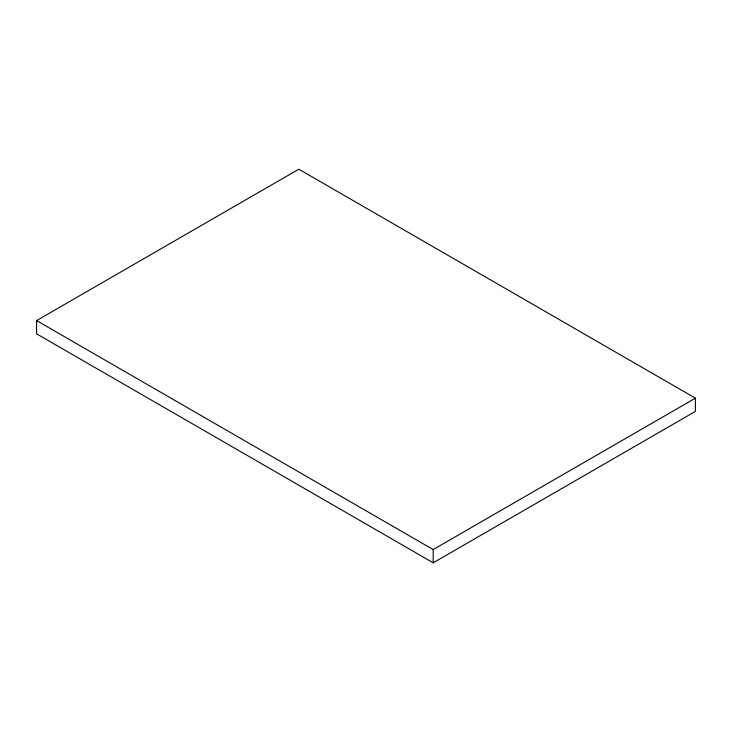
<?xml version="1.0" encoding="UTF-8"?>
<svg xmlns="http://www.w3.org/2000/svg" width="732" height="732" viewBox="0 0 732 732"><rect width="100%" height="100%" fill="white"/><g stroke="black" fill="none" stroke-linecap="round" stroke-linejoin="round"><path stroke-width="1.1" d="M36.6 320.589L298.812 169.202L695.4 398.171L695.4 411.411L433.188 562.798L36.6 333.829L36.6 320.589L433.188 549.558L695.4 398.171M433.188 549.558L433.188 562.798"/></g></svg>
